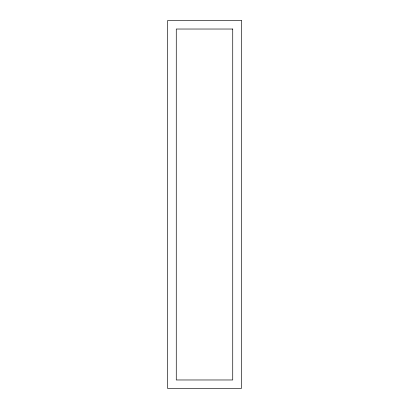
<?xml version="1.0" encoding="UTF-8"?>
<svg xmlns="http://www.w3.org/2000/svg" width="409" height="409" viewBox="0 0 409 409"><rect width="100%" height="100%" fill="white"/><g stroke="black" fill="none" stroke-linecap="round" stroke-linejoin="round"><path stroke-width="0.61" d="M241.31 20.45L167.69 20.45L167.69 388.55L241.31 388.55L241.31 20.45M232.731 29.029L176.269 29.029L176.269 379.971L232.731 379.971L232.731 29.029"/></g></svg>
